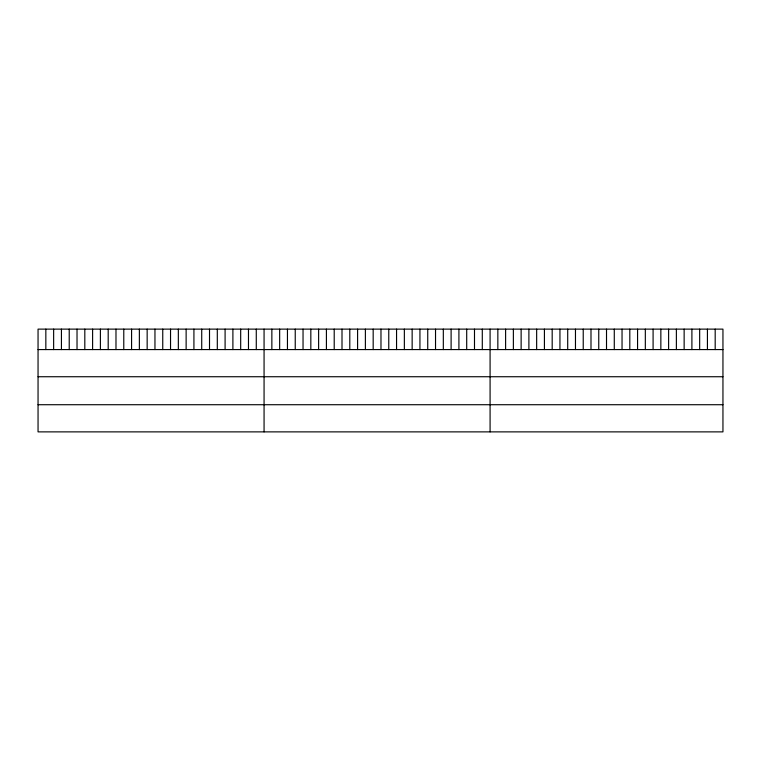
<?xml version="1.0" encoding="UTF-8"?>
<svg xmlns="http://www.w3.org/2000/svg" width="761" height="761" viewBox="0 0 761 761"><rect width="100%" height="100%" fill="white"/><g stroke="black" fill="none" stroke-linecap="round" stroke-linejoin="round"><path stroke-width="1.14" d="M722.95 349.575L722.95 431.877L38.05 431.877L38.05 329.123L722.95 329.123L722.95 349.575L38.05 349.575M38.05 376.733L722.95 376.733M38.05 404.719L722.95 404.719M715.188 329.123L715.188 349.575M707.426 329.123L707.426 349.575M699.663 329.123L699.663 349.575M691.901 329.123L691.901 349.575M684.139 329.123L684.139 349.575M676.377 329.123L676.377 349.575M668.615 329.123L668.615 349.575M660.852 329.123L660.852 349.575M653.09 329.123L653.09 349.575M645.328 329.123L645.328 349.575M637.566 329.123L637.566 349.575M629.804 329.123L629.804 349.575M622.041 329.123L622.041 349.575M614.279 329.123L614.279 349.575M606.517 329.123L606.517 349.575M598.755 329.123L598.755 349.575M590.993 329.123L590.993 349.575M583.23 329.123L583.23 349.575M575.468 329.123L575.468 349.575M567.706 329.123L567.706 349.575M559.944 329.123L559.944 349.575M552.182 329.123L552.182 349.575M544.419 329.123L544.419 349.575M536.657 329.123L536.657 349.575M528.895 329.123L528.895 349.575M521.133 329.123L521.133 349.575M513.371 329.123L513.371 349.575M505.608 329.123L505.608 349.575M497.846 329.123L497.846 349.575M490.084 329.123L490.084 431.877M482.293 329.123L482.293 349.575M474.493 329.123L474.493 349.575M466.702 329.123L466.702 349.575M458.912 329.123L458.912 349.575M451.111 329.123L451.111 349.575M443.321 329.123L443.321 349.575M435.53 329.123L435.53 349.575M427.739 329.123L427.739 349.575M419.939 329.123L419.939 349.575M412.148 329.123L412.148 349.575M404.357 329.123L404.357 349.575M396.557 329.123L396.557 349.575M388.766 329.123L388.766 349.575M380.976 329.123L380.976 349.575M373.175 329.123L373.175 349.575M365.385 329.123L365.385 349.575M357.594 329.123L357.594 349.575M349.794 329.123L349.794 349.575M342.003 329.123L342.003 349.575M334.212 329.123L334.212 349.575M326.412 329.123L326.412 349.575M318.621 329.123L318.621 349.575M310.83 329.123L310.83 349.575M303.04 329.123L303.04 349.575M295.239 329.123L295.239 349.575M287.449 329.123L287.449 349.575M279.658 329.123L279.658 349.575M271.858 329.123L271.858 349.575M264.067 329.123L264.067 431.877M256.276 329.123L256.276 349.575M248.476 329.123L248.476 349.575M240.685 329.123L240.685 349.575M232.895 329.123L232.895 349.575M225.094 329.123L225.094 349.575M217.304 329.123L217.304 349.575M209.513 329.123L209.513 349.575M201.722 329.123L201.722 349.575M193.922 329.123L193.922 349.575M186.131 329.123L186.131 349.575M178.34 329.123L178.34 349.575M170.54 329.123L170.54 349.575M162.749 329.123L162.749 349.575M154.959 329.123L154.959 349.575M147.158 329.123L147.158 349.575M139.368 329.123L139.368 349.575M131.577 329.123L131.577 349.575M123.777 329.123L123.777 349.575M115.986 329.123L115.986 349.575M108.195 329.123L108.195 349.575M100.395 329.123L100.395 349.575M92.604 329.123L92.604 349.575M84.813 329.123L84.813 349.575M77.023 329.123L77.023 349.575M69.222 329.123L69.222 349.575M61.432 329.123L61.432 349.575M53.641 329.123L53.641 349.575M45.841 329.123L45.841 349.575"/></g></svg>
